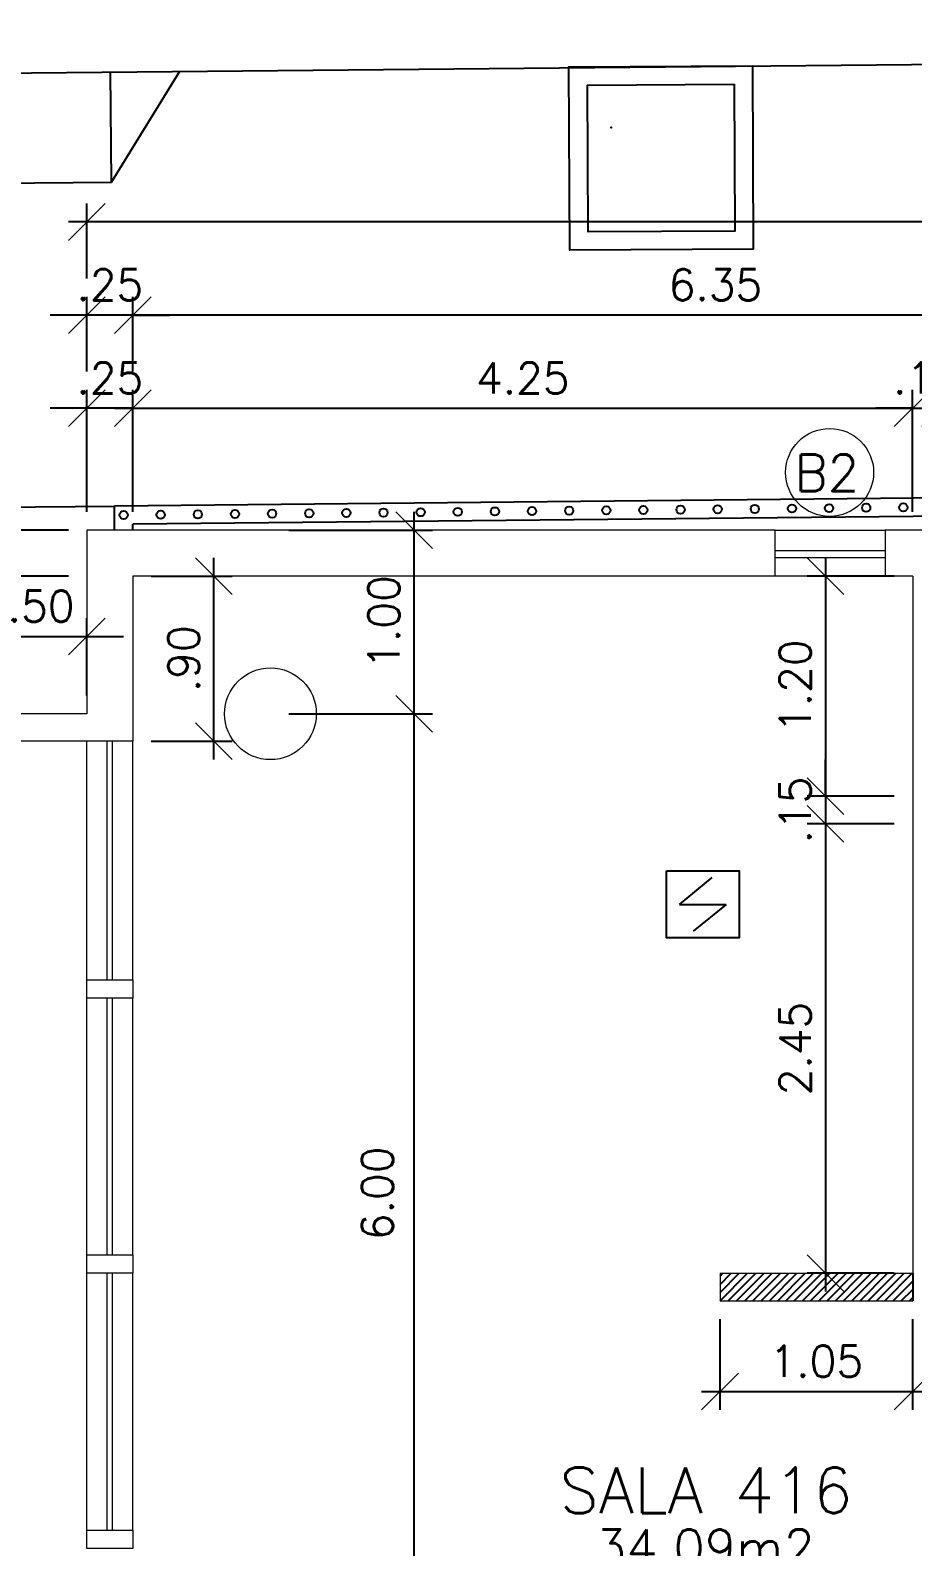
# Model space of a CAD drawing. Header units: millimetres. Extents: x 521 to 1055, y 261 to 520.
# Drawn here: x 600 to 604.81, y 418.71 to 426.97 of the extents above; entities that cross this region are included whole.
import ezdxf
from ezdxf.enums import TextEntityAlignment as Align

# ---------------------------------------------------------------- set-up
doc = ezdxf.new("R2010")
doc.units = ezdxf.units.MM
doc.linetypes.add('CONTINU', pattern=[0])
doc.layers.add('0.1', color=8, linetype='Continuous', lineweight=13)
for name, color, linetype in [('01', 8, 'Continuous'), ('02', 1, 'Continuous'), ('parede', 5, 'Continuous'), ('PENA_02_VEG', 8, 'Continuous'), ('ppci', 8, 'Continuous')]:
    doc.layers.add(name, color=color, linetype=linetype)
doc.styles.add('ROMANS', font='romans')
doc.styles.get("Standard").update_dxf_attribs({"font": 'romans.shx'})
doc.dimstyles.new('Fares Eng - 50', dxfattribs={"dimscale": 2, "dimtxt": 0.085, "dimasz": 0.1, "dimexe": 0.05, "dimexo": 0.05, "dimgap": 0.04, "dimtad": 1, "dimzin": 4, "dimdsep": 46, "dimtxsty": 'ROMANS', "dimblk1": 'OBLIQUE', "dimblk2": 'OBLIQUE', "dimsah": 1, "dimcen": 0.05, "dimdle": 0.05, "dimclrd": 8, "dimclre": 8, "dimclrt": 8, "dimaunit": 1, "dimadec": 0, "dimazin": 0, "dimtfac": 1, "dimtix": 1, "dimtmove": 2, "dimatfit": 0, "dimldrblk": 'OPEN90', "dimfxl": 1, "dimtolj": 1, "dimtzin": 0, "dimarcsym": 0})

# ---------------------------------------------------------------- blocks, each defined once
blk = doc.blocks.new('_OBLIQUE')
at = {"color": 0, "linetype": 'ByBlock'}
blk.add_line((-0.5, -0.5), (0.5, 0.5), dxfattribs=at)
blk = doc.blocks.new('*D701')
at = {"layer": '0.1', "color": 8, "linetype": 'CONTINU', "lineweight": -2, "transparency": 16777216}
for p, q in [((600.5614, 424.3465), (600.5614, 425.0113)), ((604.8114, 424.3465), (604.8114, 425.0113)), ((600.4614, 424.9113), (604.9114, 424.9113))]:
    blk.add_line(p, q, dxfattribs=at)
at = {"layer": 'DEFPOINTS', "color": 0, "linetype": 'CONTINU', "lineweight": -2, "transparency": 16777216}
for p in [(604.8114, 424.9113), (600.5614, 424.2465), (604.8114, 424.2465)]:
    blk.add_point(p, dxfattribs=at)
at = {"layer": '0.1', "color": 8, "linetype": 'CONTINU', "lineweight": -2, "transparency": 16777216, "xscale": 0.2, "yscale": 0.2, "zscale": 0.2, "rotation": 180}
blk.add_blockref('_OBLIQUE', (600.5614, 424.9113), dxfattribs=at)
at = {"layer": '0.1', "color": 8, "linetype": 'CONTINU', "lineweight": -2, "transparency": 16777216, "xscale": 0.2, "yscale": 0.2, "zscale": 0.2}
blk.add_blockref('_OBLIQUE', (604.8114, 424.9113), dxfattribs=at)
at = {"layer": '0.1', "color": 8, "linetype": 'CONTINU', "transparency": 16777216, "insert": (602.6864, 425.0763), "char_height": 0.17, "attachment_point": 5, "style": 'ROMANS'}
blk.add_mtext('\\A1;4.25', dxfattribs=at)
blk = doc.blocks.new('_Open90')
at = {"color": 0, "linetype": 'ByBlock', "lineweight": -2}
for p, q in [((-0.5, 0.5), (0, 0)), ((0, 0), (-1, 0)), ((0, 0), (-0.5, -0.5))]:
    blk.add_line(p, q, dxfattribs=at)
blk = doc.blocks.new('*D702')
at = {"layer": '0.1', "color": 8, "linetype": 'CONTINU', "lineweight": -2, "transparency": 16777216}
for p, q in [((600.3114, 424.3465), (600.3114, 425.0113)), ((600.5614, 424.3465), (600.5614, 425.0113)), ((600.3114, 424.9113), (600.1114, 424.9113)), ((600.5614, 424.9113), (600.3114, 424.9113)), ((600.5614, 424.9113), (600.7614, 424.9113))]:
    blk.add_line(p, q, dxfattribs=at)
at = {"layer": 'DEFPOINTS', "color": 0, "linetype": 'CONTINU', "lineweight": -2, "transparency": 16777216}
for p in [(600.3114, 424.9113), (600.3114, 424.2465), (600.5614, 424.2465)]:
    blk.add_point(p, dxfattribs=at)
at = {"layer": '0.1', "color": 8, "linetype": 'CONTINU', "lineweight": -2, "transparency": 16777216, "xscale": 0.2, "yscale": 0.2, "zscale": 0.2}
blk.add_blockref('_OBLIQUE', (600.3114, 424.9113), dxfattribs=at)
at = {"layer": '0.1', "color": 8, "linetype": 'CONTINU', "lineweight": -2, "transparency": 16777216, "xscale": 0.2, "yscale": 0.2, "zscale": 0.2, "rotation": 180}
blk.add_blockref('_OBLIQUE', (600.5614, 424.9113), dxfattribs=at)
at = {"layer": '0.1', "color": 8, "linetype": 'CONTINU', "transparency": 16777216, "insert": (600.4364, 425.0763), "char_height": 0.17, "attachment_point": 5, "style": 'ROMANS'}
blk.add_mtext('\\A1;.25', dxfattribs=at)
blk = doc.blocks.new('*D703')
at = {"layer": '0.1', "color": 8, "linetype": 'CONTINU', "lineweight": -2, "transparency": 16777216}
for p, q in [((604.8114, 424.3465), (604.8114, 425.0113)), ((604.9614, 424.3465), (604.9614, 425.0113)), ((604.8114, 424.9113), (604.6114, 424.9113)), ((604.8114, 424.9113), (604.9614, 424.9113)), ((604.9614, 424.9113), (605.1614, 424.9113))]:
    blk.add_line(p, q, dxfattribs=at)
at = {"layer": 'DEFPOINTS', "color": 0, "linetype": 'CONTINU', "lineweight": -2, "transparency": 16777216}
for p in [(604.9614, 424.9113), (604.8114, 424.2465), (604.9614, 424.2465)]:
    blk.add_point(p, dxfattribs=at)
at = {"layer": '0.1', "color": 8, "linetype": 'CONTINU', "lineweight": -2, "transparency": 16777216, "xscale": 0.2, "yscale": 0.2, "zscale": 0.2}
blk.add_blockref('_OBLIQUE', (604.8114, 424.9113), dxfattribs=at)
at = {"layer": '0.1', "color": 8, "linetype": 'CONTINU', "lineweight": -2, "transparency": 16777216, "xscale": 0.2, "yscale": 0.2, "zscale": 0.2, "rotation": 180}
blk.add_blockref('_OBLIQUE', (604.9614, 424.9113), dxfattribs=at)
at = {"layer": '0.1', "color": 8, "linetype": 'CONTINU', "transparency": 16777216, "insert": (604.8864, 425.0763), "char_height": 0.17, "attachment_point": 5, "style": 'ROMANS'}
blk.add_mtext('\\A1;.15', dxfattribs=at)
blk = doc.blocks.new('*D720')
at = {"layer": '0.1', "color": 8, "linetype": 'CONTINU', "lineweight": -2, "transparency": 16777216}
for p, q in [((600.5614, 425.1113), (600.5614, 425.519)), ((606.9114, 425.1113), (606.9114, 425.519)), ((607.0114, 425.419), (600.4614, 425.419))]:
    blk.add_line(p, q, dxfattribs=at)
at = {"layer": 'DEFPOINTS', "color": 0, "linetype": 'CONTINU', "lineweight": -2, "transparency": 16777216}
for p in [(600.5614, 425.419), (600.5614, 425.0113), (606.9114, 425.0113)]:
    blk.add_point(p, dxfattribs=at)
at = {"layer": '0.1', "color": 8, "linetype": 'CONTINU', "lineweight": -2, "transparency": 16777216, "xscale": 0.2, "yscale": 0.2, "zscale": 0.2, "rotation": 180}
blk.add_blockref('_OBLIQUE', (600.5614, 425.419), dxfattribs=at)
at = {"layer": '0.1', "color": 8, "linetype": 'CONTINU', "lineweight": -2, "transparency": 16777216, "xscale": 0.2, "yscale": 0.2, "zscale": 0.2}
blk.add_blockref('_OBLIQUE', (606.9114, 425.419), dxfattribs=at)
at = {"layer": '0.1', "color": 8, "linetype": 'CONTINU', "transparency": 16777216, "insert": (603.7364, 425.584), "char_height": 0.17, "attachment_point": 5, "style": 'ROMANS'}
blk.add_mtext('\\A1;6.35', dxfattribs=at)
blk = doc.blocks.new('*D721')
at = {"layer": '0.1', "color": 8, "linetype": 'CONTINU', "lineweight": -2, "transparency": 16777216}
for p, q in [((600.3114, 425.1113), (600.3114, 425.519)), ((600.5614, 425.1113), (600.5614, 425.519)), ((600.3114, 425.419), (600.1114, 425.419)), ((600.5614, 425.419), (600.3114, 425.419)), ((600.5614, 425.419), (600.7614, 425.419))]:
    blk.add_line(p, q, dxfattribs=at)
at = {"layer": 'DEFPOINTS', "color": 0, "linetype": 'CONTINU', "lineweight": -2, "transparency": 16777216}
for p in [(600.3114, 425.419), (600.3114, 425.0113), (600.5614, 425.0113)]:
    blk.add_point(p, dxfattribs=at)
at = {"layer": '0.1', "color": 8, "linetype": 'CONTINU', "lineweight": -2, "transparency": 16777216, "xscale": 0.2, "yscale": 0.2, "zscale": 0.2}
blk.add_blockref('_OBLIQUE', (600.3114, 425.419), dxfattribs=at)
at = {"layer": '0.1', "color": 8, "linetype": 'CONTINU', "lineweight": -2, "transparency": 16777216, "xscale": 0.2, "yscale": 0.2, "zscale": 0.2, "rotation": 180}
blk.add_blockref('_OBLIQUE', (600.5614, 425.419), dxfattribs=at)
at = {"layer": '0.1', "color": 8, "linetype": 'CONTINU', "transparency": 16777216, "insert": (600.4364, 425.584), "char_height": 0.17, "attachment_point": 5, "style": 'ROMANS'}
blk.add_mtext('\\A1;.25', dxfattribs=at)
blk = doc.blocks.new('*D722')
at = {"layer": '0.1', "color": 8, "linetype": 'CONTINU', "lineweight": -2, "transparency": 16777216}
for p, q in [((600.3114, 425.619), (600.3114, 426.0268)), ((616.3114, 425.619), (616.3114, 426.0268)), ((616.4114, 425.9268), (600.2114, 425.9268))]:
    blk.add_line(p, q, dxfattribs=at)
at = {"layer": 'DEFPOINTS', "color": 0, "linetype": 'CONTINU', "lineweight": -2, "transparency": 16777216}
for p in [(600.3114, 425.9268), (600.3114, 425.519), (616.3114, 425.519)]:
    blk.add_point(p, dxfattribs=at)
at = {"layer": '0.1', "color": 8, "linetype": 'CONTINU', "lineweight": -2, "transparency": 16777216, "xscale": 0.2, "yscale": 0.2, "zscale": 0.2, "rotation": 180}
blk.add_blockref('_OBLIQUE', (600.3114, 425.9268), dxfattribs=at)
at = {"layer": '0.1', "color": 8, "linetype": 'CONTINU', "lineweight": -2, "transparency": 16777216, "xscale": 0.2, "yscale": 0.2, "zscale": 0.2}
blk.add_blockref('_OBLIQUE', (616.3114, 425.9268), dxfattribs=at)
at = {"layer": '0.1', "color": 8, "linetype": 'CONTINU', "transparency": 16777216, "insert": (607.6874, 426.1306), "char_height": 0.17, "attachment_point": 5, "style": 'ROMANS'}
blk.add_mtext('\\A1;16.00', dxfattribs=at)
blk = doc.blocks.new('*D807')
at = {"layer": '0.1', "color": 8, "linetype": 'CONTINU', "lineweight": -2, "transparency": 16777216}
for p, q in [((599.8114, 423.3465), (599.8114, 423.7678)), ((600.3114, 423.3465), (600.3114, 423.7678)), ((599.8114, 423.6678), (599.6114, 423.6678)), ((599.8114, 423.6678), (600.3114, 423.6678)), ((600.3114, 423.6678), (600.5114, 423.6678))]:
    blk.add_line(p, q, dxfattribs=at)
at = {"layer": 'DEFPOINTS', "color": 0, "linetype": 'CONTINU', "lineweight": -2, "transparency": 16777216}
for p in [(600.3114, 423.6678), (599.8114, 423.2465), (600.3114, 423.2465)]:
    blk.add_point(p, dxfattribs=at)
at = {"layer": '0.1', "color": 8, "linetype": 'CONTINU', "lineweight": -2, "transparency": 16777216, "xscale": 0.2, "yscale": 0.2, "zscale": 0.2}
blk.add_blockref('_OBLIQUE', (599.8114, 423.6678), dxfattribs=at)
at = {"layer": '0.1', "color": 8, "linetype": 'CONTINU', "lineweight": -2, "transparency": 16777216, "xscale": 0.2, "yscale": 0.2, "zscale": 0.2, "rotation": 180}
blk.add_blockref('_OBLIQUE', (600.3114, 423.6678), dxfattribs=at)
at = {"layer": '0.1', "color": 8, "linetype": 'CONTINU', "transparency": 16777216, "insert": (600.0614, 423.8328), "char_height": 0.17, "attachment_point": 5, "style": 'ROMANS'}
blk.add_mtext('\\A1;.50', dxfattribs=at)
blk = doc.blocks.new('*D756')
at = {"layer": '0.1', "color": 8, "linetype": 'CONTINU', "lineweight": -2, "transparency": 16777216}
for p, q in [((599.2991, 424.2465), (599.2991, 424.4465)), ((600.2114, 424.2465), (599.1991, 424.2465)), ((599.2991, 423.9965), (599.2991, 424.2465)), ((600.2114, 423.9965), (599.1991, 423.9965)), ((599.2991, 423.9965), (599.2991, 423.7965))]:
    blk.add_line(p, q, dxfattribs=at)
at = {"layer": 'DEFPOINTS', "color": 0, "linetype": 'CONTINU', "lineweight": -2, "transparency": 16777216}
for p in [(599.2991, 424.2465), (600.3114, 424.2465), (600.3114, 423.9965)]:
    blk.add_point(p, dxfattribs=at)
at = {"layer": '0.1', "color": 8, "linetype": 'CONTINU', "lineweight": -2, "transparency": 16777216, "xscale": 0.2, "yscale": 0.2, "zscale": 0.2}
for p, rotation in [((599.2991, 424.2465), 270), ((599.2991, 423.9965), 90)]:
    blk.add_blockref('_OBLIQUE', p, dxfattribs=dict(at, rotation=rotation))
at = {"layer": '0.1', "color": 8, "linetype": 'CONTINU', "transparency": 16777216, "insert": (599.1341, 424.1215), "char_height": 0.17, "attachment_point": 5, "rotation": 90, "style": 'ROMANS'}
blk.add_mtext('\\A1;.25', dxfattribs=at)
blk = doc.blocks.new('*D810')
at = {"layer": '0.1', "color": 8, "lineweight": -2, "transparency": 16777216}
for p, q in [((602.0943, 423.1465), (602.0943, 424.3465)), ((601.4114, 424.2465), (602.1943, 424.2465)), ((601.4114, 423.2465), (602.1943, 423.2465))]:
    blk.add_line(p, q, dxfattribs=at)
at = {"layer": 'DEFPOINTS', "color": 0, "lineweight": -2, "transparency": 16777216}
for p in [(601.3114, 424.2465), (602.0943, 424.2465), (601.3114, 423.2465)]:
    blk.add_point(p, dxfattribs=at)
at = {"layer": '0.1', "color": 8, "lineweight": -2, "transparency": 16777216, "xscale": 0.2, "yscale": 0.2, "zscale": 0.2}
for p, rotation in [((602.0943, 424.2465), 90), ((602.0943, 423.2465), 270)]:
    blk.add_blockref('_OBLIQUE', p, dxfattribs=dict(at, rotation=rotation))
at = {"layer": '0.1', "color": 8, "transparency": 16777216, "insert": (601.9293, 423.7465), "char_height": 0.17, "attachment_point": 5, "rotation": 90, "style": 'ROMANS'}
blk.add_mtext('\\A1;1.00', dxfattribs=at)
blk = doc.blocks.new('*D813')
at = {"layer": '0.1', "color": 8, "linetype": 'CONTINU', "lineweight": -2, "transparency": 16777216}
for p, q in [((604.3359, 424.0965), (604.3359, 422.6965)), ((604.7114, 423.9965), (604.2359, 423.9965)), ((604.7114, 422.7965), (604.2359, 422.7965))]:
    blk.add_line(p, q, dxfattribs=at)
at = {"layer": 'DEFPOINTS', "color": 0, "linetype": 'CONTINU', "lineweight": -2, "transparency": 16777216}
for p in [(604.8114, 423.9965), (604.3359, 422.7965), (604.8114, 422.7965)]:
    blk.add_point(p, dxfattribs=at)
at = {"layer": '0.1', "color": 8, "linetype": 'CONTINU', "lineweight": -2, "transparency": 16777216, "xscale": 0.2, "yscale": 0.2, "zscale": 0.2}
for p, rotation in [((604.3359, 423.9965), 90), ((604.3359, 422.7965), 270)]:
    blk.add_blockref('_OBLIQUE', p, dxfattribs=dict(at, rotation=rotation))
at = {"layer": '0.1', "color": 8, "linetype": 'CONTINU', "transparency": 16777216, "insert": (604.1709, 423.3965), "char_height": 0.17, "attachment_point": 5, "rotation": 90, "style": 'ROMANS'}
blk.add_mtext('\\A1;1.20', dxfattribs=at)
blk = doc.blocks.new('*D758')
at = {"layer": '0.1', "color": 8, "linetype": 'CONTINU', "lineweight": -2, "transparency": 16777216}
for p, q in [((604.3359, 422.7965), (604.3359, 422.9965)), ((604.7114, 422.7965), (604.2359, 422.7965)), ((604.3359, 422.7965), (604.3359, 422.6465)), ((604.7114, 422.6465), (604.2359, 422.6465)), ((604.3359, 422.6465), (604.3359, 422.4465))]:
    blk.add_line(p, q, dxfattribs=at)
at = {"layer": 'DEFPOINTS', "color": 0, "linetype": 'CONTINU', "lineweight": -2, "transparency": 16777216}
for p in [(604.8114, 422.7965), (604.3359, 422.6465), (604.8114, 422.6465)]:
    blk.add_point(p, dxfattribs=at)
at = {"layer": '0.1', "color": 8, "linetype": 'CONTINU', "lineweight": -2, "transparency": 16777216, "xscale": 0.2, "yscale": 0.2, "zscale": 0.2}
for p, rotation in [((604.3359, 422.7965), 270), ((604.3359, 422.6465), 90)]:
    blk.add_blockref('_OBLIQUE', p, dxfattribs=dict(at, rotation=rotation))
at = {"layer": '0.1', "color": 8, "linetype": 'CONTINU', "transparency": 16777216, "insert": (604.1709, 422.7215), "char_height": 0.17, "attachment_point": 5, "rotation": 90, "style": 'ROMANS'}
blk.add_mtext('\\A1;.15', dxfattribs=at)
blk = doc.blocks.new('*D759')
at = {"layer": '0.1', "color": 8, "linetype": 'CONTINU', "lineweight": -2, "transparency": 16777216}
for p, q in [((604.3359, 422.7465), (604.3359, 420.0965)), ((604.7114, 422.6465), (604.2359, 422.6465)), ((604.7114, 420.1965), (604.2359, 420.1965))]:
    blk.add_line(p, q, dxfattribs=at)
at = {"layer": 'DEFPOINTS', "color": 0, "linetype": 'CONTINU', "lineweight": -2, "transparency": 16777216}
for p in [(604.8114, 422.6465), (604.3359, 420.1965), (604.8114, 420.1965)]:
    blk.add_point(p, dxfattribs=at)
at = {"layer": '0.1', "color": 8, "linetype": 'CONTINU', "lineweight": -2, "transparency": 16777216, "xscale": 0.2, "yscale": 0.2, "zscale": 0.2}
for p, rotation in [((604.3359, 422.6465), 90), ((604.3359, 420.1965), 270)]:
    blk.add_blockref('_OBLIQUE', p, dxfattribs=dict(at, rotation=rotation))
at = {"layer": '0.1', "color": 8, "linetype": 'CONTINU', "transparency": 16777216, "insert": (604.1709, 421.4215), "char_height": 0.17, "attachment_point": 5, "rotation": 90, "style": 'ROMANS'}
blk.add_mtext('\\A1;2.45', dxfattribs=at)
blk = doc.blocks.new('*D819')
at = {"layer": '0.1', "color": 8, "linetype": 'CONTINU', "lineweight": -2, "transparency": 16777216}
for p, q in [((601.0033, 422.9965), (601.0033, 424.0965)), ((600.6614, 423.9965), (601.1033, 423.9965)), ((600.6614, 423.0965), (601.1033, 423.0965))]:
    blk.add_line(p, q, dxfattribs=at)
at = {"layer": 'DEFPOINTS', "color": 0, "linetype": 'CONTINU', "lineweight": -2, "transparency": 16777216}
for p in [(600.5614, 423.9965), (601.0033, 423.9965), (600.5614, 423.0965)]:
    blk.add_point(p, dxfattribs=at)
at = {"layer": '0.1', "color": 8, "linetype": 'CONTINU', "lineweight": -2, "transparency": 16777216, "xscale": 0.2, "yscale": 0.2, "zscale": 0.2}
for p, rotation in [((601.0033, 423.9965), 90), ((601.0033, 423.0965), 270)]:
    blk.add_blockref('_OBLIQUE', p, dxfattribs=dict(at, rotation=rotation))
at = {"layer": '0.1', "color": 8, "linetype": 'CONTINU', "transparency": 16777216, "insert": (600.8383, 423.5465), "char_height": 0.17, "attachment_point": 5, "rotation": 90, "style": 'ROMANS'}
blk.add_mtext('\\A1;.90', dxfattribs=at)
blk = doc.blocks.new('*D786')
at = {"layer": '0.1', "color": 8, "linetype": 'CONTINU', "lineweight": -2, "transparency": 16777216}
for p, q in [((602.0943, 417.1465), (602.0943, 423.3465)), ((601.4114, 423.2465), (602.1943, 423.2465)), ((601.4114, 417.2465), (602.1943, 417.2465))]:
    blk.add_line(p, q, dxfattribs=at)
at = {"layer": 'DEFPOINTS', "color": 0, "linetype": 'CONTINU', "lineweight": -2, "transparency": 16777216}
for p in [(601.3114, 423.2465), (602.0943, 423.2465), (601.3114, 417.2465)]:
    blk.add_point(p, dxfattribs=at)
at = {"layer": '0.1', "color": 8, "linetype": 'CONTINU', "lineweight": -2, "transparency": 16777216, "xscale": 0.2, "yscale": 0.2, "zscale": 0.2}
for p, rotation in [((602.0943, 423.2465), 90), ((602.0943, 417.2465), 270)]:
    blk.add_blockref('_OBLIQUE', p, dxfattribs=dict(at, rotation=rotation))
at = {"layer": '0.1', "color": 8, "linetype": 'CONTINU', "transparency": 16777216, "insert": (601.8943, 420.6322), "char_height": 0.17, "attachment_point": 5, "rotation": 90, "style": 'ROMANS'}
blk.add_mtext('\\A1;6.00', dxfattribs=at)
blk = doc.blocks.new('SUP')
at = {"layer": '01', "color": 8}
for p, q in [((247.1784, 61.9223), (222.7, 61.6788)), ((247.1784, 61.8223), (222.8, 61.5798)), ((222.7, 61.5469), (222.7, 61.6788)), ((222.8, 61.5469), (222.8, 61.5798))]:
    blk.add_line(p, q, dxfattribs=at)
at = {"layer": '02', "color": 8}
for p, q in [((220.1873, 64.0216), (246.6776, 64.2719)), ((222.6834, 63.4451), (222.6777, 64.0451)), ((222.6834, 63.4451), (223.0567, 64.0487)), ((220.1873, 63.4215), (222.6834, 63.4451)), ((220.1873, 61.6538), (222.7, 61.6788))]:
    blk.add_line(p, q, dxfattribs=at)
at = {"layer": '02', "color": 8, "linetype": 'CONTINU', "lineweight": -2}
for points in [[(226.1765, 64.0782), (226.1814, 63.0782), (225.1815, 63.0732), (225.1765, 64.0732), (226.1765, 64.0782)], [(226.077, 63.9777), (226.081, 63.1777), (225.281, 63.1737), (225.277, 63.9737), (226.077, 63.9777)]]:
    blk.add_lwpolyline(points, dxfattribs=at)
at = {"layer": 'parede', "color": 8}
for centre in [(223.3567, 61.6353), (223.5591, 61.6373), (223.7614, 61.6393), (223.9638, 61.6414), (224.1661, 61.6434), (224.3685, 61.6454), (224.5709, 61.6474), (224.7732, 61.6494), (224.9756, 61.6514), (225.1779, 61.6534), (225.3803, 61.6555), (225.5826, 61.6575), (225.785, 61.6595), (225.9873, 61.6615), (226.1897, 61.6635), (226.3921, 61.6655), (226.5944, 61.6675), (226.7968, 61.6695), (226.9991, 61.6716), (222.75, 61.63), (222.952, 61.6313), (223.1544, 61.6333)]:
    blk.add_circle(centre, 0.0225, dxfattribs=at)
at = {"layer": 'PENA_02_VEG', "color": 8, "linetype": 'Continuous'}
blk.add_point((225.4075, 63.7416), dxfattribs=at)
blk = doc.blocks.new('*D3261')
at = {"layer": '0.1', "color": 8, "linetype": 'CONTINU', "lineweight": -2, "transparency": 16777216}
for p, q in [((603.7614, 419.9465), (603.7614, 419.4522)), ((604.8114, 419.9465), (604.8114, 419.4522)), ((603.6614, 419.5522), (604.9114, 419.5522))]:
    blk.add_line(p, q, dxfattribs=at)
at = {"layer": 'DEFPOINTS', "color": 0, "linetype": 'CONTINU', "lineweight": -2, "transparency": 16777216}
for p in [(603.7614, 420.0465), (604.8114, 420.0465), (604.8114, 419.5522)]:
    blk.add_point(p, dxfattribs=at)
at = {"layer": '0.1', "color": 8, "linetype": 'CONTINU', "lineweight": -2, "transparency": 16777216, "xscale": 0.2, "yscale": 0.2, "zscale": 0.2, "rotation": 180}
blk.add_blockref('_OBLIQUE', (603.7614, 419.5522), dxfattribs=at)
at = {"layer": '0.1', "color": 8, "linetype": 'CONTINU', "lineweight": -2, "transparency": 16777216, "xscale": 0.2, "yscale": 0.2, "zscale": 0.2}
blk.add_blockref('_OBLIQUE', (604.8114, 419.5522), dxfattribs=at)
at = {"layer": '0.1', "color": 8, "linetype": 'CONTINU', "lineweight": -2, "transparency": 16777216, "insert": (604.2864, 419.7172), "char_height": 0.17, "attachment_point": 5, "style": 'ROMANS'}
blk.add_mtext('\\A1;1.05', dxfattribs=at)
blk = doc.blocks.new('*D3262')
at = {"layer": '0.1', "color": 8, "linetype": 'CONTINU', "lineweight": -2, "transparency": 16777216}
for p, q in [((604.8114, 419.9465), (604.8114, 419.4522)), ((606.9114, 419.9465), (606.9114, 419.4522)), ((604.7114, 419.5522), (607.0114, 419.5522))]:
    blk.add_line(p, q, dxfattribs=at)
at = {"layer": 'DEFPOINTS', "color": 0, "linetype": 'CONTINU', "lineweight": -2, "transparency": 16777216}
for p in [(604.8114, 420.0465), (606.9114, 420.0465), (606.9114, 419.5522)]:
    blk.add_point(p, dxfattribs=at)
at = {"layer": '0.1', "color": 8, "linetype": 'CONTINU', "lineweight": -2, "transparency": 16777216, "xscale": 0.2, "yscale": 0.2, "zscale": 0.2, "rotation": 180}
blk.add_blockref('_OBLIQUE', (604.8114, 419.5522), dxfattribs=at)
at = {"layer": '0.1', "color": 8, "linetype": 'CONTINU', "lineweight": -2, "transparency": 16777216, "xscale": 0.2, "yscale": 0.2, "zscale": 0.2}
blk.add_blockref('_OBLIQUE', (606.9114, 419.5522), dxfattribs=at)
at = {"layer": '0.1', "color": 8, "linetype": 'CONTINU', "lineweight": -2, "transparency": 16777216, "insert": (605.8614, 419.7172), "char_height": 0.17, "attachment_point": 5, "style": 'ROMANS'}
blk.add_mtext('\\A1;2.10', dxfattribs=at)
blk = doc.blocks.new('ÁREA')
for p in [(0.00005, 0.003762), (0, 0)]:
    blk.add_attdef('COMPARTIMENTO', text='', height=0.0025).set_placement(p, align=Align.CENTER)
at = {"color": 1}
for p in [(-0.00005, -0.003762), (-0.000099, -0.007523)]:
    blk.add_attdef('ÁREA', text='', height=0.002, dxfattribs=at).set_placement(p, align=Align.CENTER)

msp = doc.modelspace()

# ---------------------------------------------------------------- hatches: boundary and pattern name
at = {"layer": '0.1', "linetype": 'CONTINU', "lineweight": -2}
h = msp.add_hatch(dxfattribs=at)
h.set_pattern_fill('ANSI31', color=8, scale=0.01, style=0)
h.set_pattern_definition([(45, (603.761443, 420.046488), (-0.0224506, 0.0224506), [])])
h.paths.add_polyline_path([(604.81144, 420.19649), (603.76144, 420.19649), (603.76144, 420.04649), (604.81144, 420.04649)])

# ---------------------------------------------------------------- linework, layer by layer
at = {"layer": '0.1', "color": 7}
for p, q in [((600.31144, 424.24649), (600.31144, 423.24649)), ((604.06144, 424.24649), (600.31144, 424.24649)), ((604.06144, 423.99649), (604.06144, 424.24649)), ((616.31144, 424.24649), (604.66144, 424.24649)), ((604.66144, 424.24649), (604.66144, 423.99649)), ((600.56144, 423.99649), (600.56144, 423.09649)), ((604.06144, 423.99649), (600.56144, 423.99649)), ((604.81144, 423.99649), (604.66144, 423.99649)), ((604.81144, 423.99649), (604.81144, 420.19649)), ((600.31144, 423.24649), (599.81144, 423.24649)), ((600.56144, 423.09649), (599.81144, 423.09649)), ((603.76144, 420.19649), (603.76144, 420.04649)), ((603.76144, 420.19649), (604.81144, 420.19649)), ((603.76144, 420.04649), (604.81144, 420.04649))]:
    msp.add_line(p, q, dxfattribs=at)
at = {"layer": '0.1', "color": 8, "linetype": 'CONTINU'}
for p, q in [((604.06144, 424.24649), (604.66144, 424.24649)), ((604.06144, 424.13649), (604.66144, 424.13649)), ((604.66144, 424.09649), (604.06144, 424.09649)), ((604.66144, 423.99649), (604.06144, 423.99649)), ((600.31144, 421.79649), (600.31144, 423.09649)), ((600.42144, 421.79649), (600.42144, 423.09649)), ((600.45144, 421.79649), (600.45144, 423.09649)), ((600.56144, 421.79649), (600.56144, 423.09649)), ((600.31144, 420.29649), (600.31144, 421.69649)), ((600.42144, 420.29649), (600.42144, 421.69649)), ((600.45144, 420.29649), (600.45144, 421.69649)), ((600.56144, 420.29649), (600.56144, 421.69649)), ((600.31144, 418.79649), (600.31144, 420.19649)), ((600.42144, 418.79649), (600.42144, 420.19649)), ((600.45144, 418.79649), (600.45144, 420.19649)), ((600.56144, 418.79649), (600.56144, 420.19649))]:
    msp.add_line(p, q, dxfattribs=at)
at = {"layer": '0.1', "color": 8, "linetype": 'CONTINU', "lineweight": -2}
msp.add_line((604.81144, 420.19649), (604.81144, 420.04649), dxfattribs=at)
at = {"layer": '0.1', "color": 8, "linetype": 'CONTINU'}
for points in [[(600.31144, 421.79649), (600.56144, 421.79649), (600.56144, 421.69649), (600.31144, 421.69649)], [(600.31144, 420.29649), (600.56144, 420.29649), (600.56144, 420.19649), (600.31144, 420.19649)], [(600.31144, 418.79649), (600.56144, 418.79649), (600.56144, 418.69649), (600.31144, 418.69649)]]:
    msp.add_lwpolyline(points, close=True, dxfattribs=at)
at = {"layer": '0.1', "color": 8}
msp.add_circle((604.35872, 424.56165), 0.23964, dxfattribs=at)
at = {"layer": '0.1', "color": 7}
msp.add_circle((601.31144, 423.24649), 0.25, dxfattribs=at)
at = {"layer": 'ppci', "color": 10, "linetype": 'Continuous'}
for p, q in [((603.54098, 422.20745), (603.71961, 422.35376)), ((603.54098, 422.20745), (603.79429, 422.20745)), ((603.79429, 422.20745), (603.61566, 422.06114))]:
    msp.add_line(p, q, dxfattribs=at)
msp.add_lwpolyline([(603.46974, 422.38966), (603.86554, 422.38966), (603.86554, 422.02524), (603.46974, 422.02524)], close=True, dxfattribs=at)

# ---------------------------------------------------------------- block references
at = {"layer": '0.1', "color": 8, "linetype": 'CONTINU', "lineweight": -2}
msp.add_blockref('SUP', (377.7614, 362.69961), dxfattribs=at)
at = {"layer": '0.1', "color": 8}
ref = msp.add_blockref('ÁREA', (603.68514, 418.88887), dxfattribs=dict(at, xscale=133.3333333333333, yscale=133.3333333333333, zscale=133.3333333333333))
ref.add_attrib('COMPARTIMENTO', 'SALA 416', dxfattribs={"layer": '0', "color": 3, "height": 0.25}).set_placement((603.68514, 418.88887), align=Align.CENTER)
ref.add_attrib('ÁREA', '34,09m2', dxfattribs={"layer": '0', "color": 1, "height": 0.2}).set_placement((603.67851, 418.60092), align=Align.CENTER)

# ---------------------------------------------------------------- texts
msp.add_text('B2', height=0.2, dxfattribs=at).set_placement((604.16811, 424.46013))

# ---------------------------------------------------------------- dimensions: what is measured, and where the dimension line sits
at = {"layer": '0.1', "color": 8, "linetype": 'CONTINU'}
dim = msp.add_linear_dim(base=(600.31144, 425.92676), p1=(616.31144, 425.51904), p2=(600.31144, 425.51904), dimstyle='Fares Eng - 50', dxfattribs=at)
dim.commit()
dim.dimension.update_dxf_attribs({"geometry": '*D722', "text_midpoint": (607.68741, 426.13063), "dimtype": 160})
for base, p1, p2, picture, middle in [((600.31144, 425.41904), (600.56144, 425.01132), (600.31144, 425.01132), '*D721', (600.43644, 425.58404)), ((600.56144, 425.41904), (606.91144, 425.01132), (600.56144, 425.01132), '*D720', (603.73644, 425.58404)), ((600.31144, 424.91132), (600.56144, 424.24649), (600.31144, 424.24649), '*D702', (600.43644, 425.07632)), ((604.81144, 424.91132), (600.56144, 424.24649), (604.81144, 424.24649), '*D701', (602.68644, 425.07632)), ((604.96144, 424.91132), (604.81144, 424.24649), (604.96144, 424.24649), '*D703', (604.88644, 425.07632)), ((600.31144, 423.66781), (599.81144, 423.24649), (600.31144, 423.24649), '*D807', (600.06144, 423.83281))]:
    dim = msp.add_linear_dim(base=base, p1=p1, p2=p2, dimstyle='Fares Eng - 50', dxfattribs=at)
    dim.commit()
    dim.dimension.update_dxf_attribs({"geometry": picture, "text_midpoint": middle})
for base, p1, p2, picture, middle in [((599.29909, 424.24649), (600.31144, 423.99649), (600.31144, 424.24649), '*D756', (599.13409, 424.12149)), ((601.00334, 423.99649), (600.56144, 423.09649), (600.56144, 423.99649), '*D819', (600.83834, 423.54649)), ((604.33593, 422.79649), (604.81144, 423.99649), (604.81144, 422.79649), '*D813', (604.17093, 423.39649)), ((604.33593, 422.64649), (604.81144, 422.79649), (604.81144, 422.64649), '*D758', (604.17093, 422.72149)), ((604.33593, 420.19649), (604.81144, 422.64649), (604.81144, 420.19649), '*D759', (604.17093, 421.42149))]:
    dim = msp.add_linear_dim(base=base, p1=p1, p2=p2, angle=90, dimstyle='Fares Eng - 50', dxfattribs=at)
    dim.commit()
    dim.dimension.update_dxf_attribs({"geometry": picture, "text_midpoint": middle})
at = {"layer": '0.1', "color": 7}
dim = msp.add_linear_dim(base=(602.09433, 424.24649), p1=(601.31144, 423.24649), p2=(601.31144, 424.24649), angle=90, dimstyle='Fares Eng - 50', dxfattribs=at)
dim.commit()
dim.dimension.update_dxf_attribs({"geometry": '*D810', "text_midpoint": (601.92933, 423.74649)})
at = {"layer": '0.1', "color": 8, "linetype": 'CONTINU'}
dim = msp.add_linear_dim(base=(602.09433, 423.24649), p1=(601.31144, 417.24649), p2=(601.31144, 423.24649), angle=90, dimstyle='Fares Eng - 50', dxfattribs=at)
dim.commit()
dim.dimension.update_dxf_attribs({"geometry": '*D786', "text_midpoint": (601.89433, 420.6322), "dimtype": 160})
at = {"layer": '0.1', "color": 8, "linetype": 'CONTINU', "lineweight": -2}
for base, p1, p2, picture, middle in [((604.81144, 419.55225), (603.76144, 420.04649), (604.81144, 420.04649), '*D3261', (604.28644, 419.71725)), ((606.91144, 419.55225), (604.81144, 420.04649), (606.91144, 420.04649), '*D3262', (605.86144, 419.71725))]:
    dim = msp.add_linear_dim(base=base, p1=p1, p2=p2, dimstyle='Fares Eng - 50', dxfattribs=at)
    dim.commit()
    dim.dimension.update_dxf_attribs({"geometry": picture, "text_midpoint": middle})

doc.saveas('drawing.dxf')
